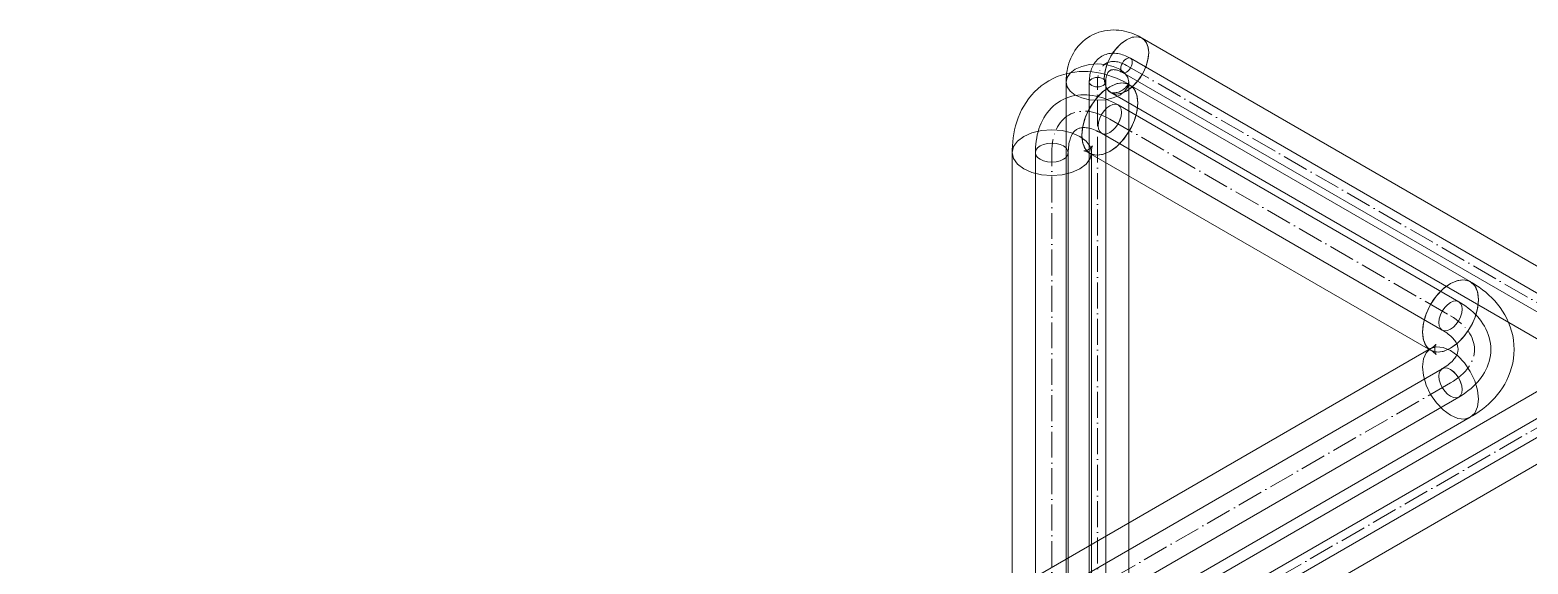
# Model space of a CAD drawing. Header units: millimetres. Extents: x -88595 to 880822, y -1054509 to -148035.
# Drawn here: x 445233 to 445813, y -348686 to -348479 of the extents above; entities that cross this region are included whole.
import ezdxf

# ---------------------------------------------------------------- set-up
doc = ezdxf.new("R2010")
doc.units = ezdxf.units.MM
doc.linetypes.add('$12$ADSK_Осевая', pattern=[14, 10, -2, 0, -2])
doc.linetypes.add('$13$ADSK_Осевая', pattern=[14, 10, -2, 0, -2])
for name, color, linetype, lineweight in [('Изоляция', 7, 'Continuous', 18), ('Трубопровод', 7, 'Continuous', 18), ('Трубопроводы', 7, 'Continuous', 18)]:
    doc.layers.add(name, color=color, linetype=linetype, lineweight=lineweight)

# ---------------------------------------------------------------- blocks, each defined once
blk = doc.blocks.new('$0$ADSK_МедьПайка_Отвод-гнутая труба - Отвод _гнутая труба_-V147-В_ОВ3_1')
at = {"layer": 'Трубопроводы', "color": 190, "true_color": 0x8000ff}
for points in [[(-19176.16, -1892.99, 0), (-19176.66, -1893.3, 0), (-19177.14, -1893.64, 0), (-19177.59, -1894.02, 0), (-19178.01, -1894.42, 0), (-19178.4, -1894.85, 0), (-19178.77, -1895.31, 0), (-19179.11, -1895.79, 0), (-19179.42, -1896.28, 0), (-19179.7, -1896.8, 0), (-19179.95, -1897.33, 0), (-19180.17, -1897.87, 0), (-19180.37, -1898.43, 0), (-19180.54, -1899, 0), (-19180.68, -1899.58, 0), (-19180.8, -1900.17, 0), (-19180.89, -1900.77, 0), (-19180.96, -1901.37, 0), (-19181.01, -1901.99, 0), (-19181.04, -1902.61, 0), (-19181.04, -1903.01, 0)], [(-19176.16, -1892.99, 0), (-19175.65, -1892.71, 0), (-19175.11, -1892.47, 0), (-19174.56, -1892.27, 0), (-19174, -1892.11, 0), (-19173.43, -1891.98, 0), (-19172.85, -1891.89, 0), (-19172.27, -1891.84, 0), (-19171.69, -1891.82, 0), (-19171.1, -1891.83, 0), (-19170.52, -1891.88, 0), (-19169.93, -1891.96, 0), (-19169.35, -1892.07, 0), (-19168.78, -1892.21, 0), (-19168.2, -1892.37, 0), (-19167.63, -1892.57, 0), (-19167.07, -1892.78, 0), (-19166.51, -1893.02, 0), (-19165.95, -1893.29, 0), (-19165.4, -1893.58, 0), (-19165.05, -1893.77, 0)], [(-19166.64, -1893.93, 0), (-19167.22, -1894.36, 0), (-19167.76, -1894.93, 0), (-19168.23, -1895.61, 0), (-19168.58, -1896.35, 0), (-19168.81, -1897.11, 0), (-19168.88, -1897.82, 0), (-19168.81, -1898.45, 0), (-19168.58, -1898.94, 0), (-19168.23, -1899.27, 0), (-19167.76, -1899.42, 0), (-19167.22, -1899.36, 0), (-19166.64, -1899.12, 0)], [(-19166.64, -1899.12, 0), (-19166.06, -1898.69, 0), (-19165.52, -1898.12, 0), (-19165.05, -1897.44, 0), (-19164.7, -1896.7, 0), (-19164.47, -1895.94, 0), (-19164.39, -1895.23, 0), (-19164.47, -1894.6, 0), (-19164.7, -1894.11, 0), (-19165.05, -1893.77, 0), (-19165.52, -1893.63, 0), (-19166.06, -1893.69, 0), (-19166.64, -1893.93, 0)], [(-19175.62, -1904.3, 0), (-19176.28, -1904.59, 0), (-19177.04, -1904.78, 0), (-19177.87, -1904.84, 0), (-19178.69, -1904.78, 0), (-19179.45, -1904.59, 0), (-19180.11, -1904.3, 0), (-19180.61, -1903.92, 0), (-19180.93, -1903.48, 0), (-19181.04, -1903.01, 0), (-19180.93, -1902.53, 0), (-19180.61, -1902.09, 0), (-19180.11, -1901.71, 0)], [(-19180.11, -1901.71, 0), (-19179.45, -1901.42, 0), (-19178.69, -1901.23, 0), (-19177.87, -1901.17, 0), (-19177.04, -1901.23, 0), (-19176.28, -1901.42, 0), (-19175.62, -1901.71, 0), (-19175.12, -1902.09, 0), (-19174.8, -1902.53, 0), (-19174.69, -1903.01, 0), (-19174.8, -1903.48, 0), (-19175.12, -1903.92, 0), (-19175.62, -1904.3, 0)], [(-19172.99, -1898.49, 0), (-19173.11, -1898.57, 0), (-19173.24, -1898.65, 0), (-19173.35, -1898.75, 0), (-19173.47, -1898.86, 0), (-19173.59, -1898.99, 0), (-19173.7, -1899.13, 0), (-19173.81, -1899.29, 0), (-19173.93, -1899.47, 0), (-19174.03, -1899.67, 0), (-19174.14, -1899.89, 0), (-19174.23, -1900.13, 0), (-19174.33, -1900.39, 0), (-19174.41, -1900.67, 0), (-19174.48, -1900.97, 0), (-19174.55, -1901.29, 0), (-19174.6, -1901.63, 0), (-19174.64, -1901.98, 0), (-19174.67, -1902.36, 0), (-19174.69, -1902.75, 0), (-19174.69, -1903.01, 0)], [(-19172.99, -1898.49, 0), (-19172.86, -1898.42, 0), (-19172.72, -1898.36, 0), (-19172.58, -1898.3, 0), (-19172.42, -1898.26, 0), (-19172.26, -1898.22, 0), (-19172.07, -1898.19, 0), (-19171.88, -1898.18, 0), (-19171.67, -1898.17, 0), (-19171.44, -1898.18, 0), (-19171.2, -1898.2, 0), (-19170.95, -1898.23, 0), (-19170.68, -1898.28, 0), (-19170.39, -1898.35, 0), (-19170.1, -1898.43, 0), (-19169.79, -1898.54, 0), (-19169.47, -1898.66, 0), (-19169.14, -1898.8, 0), (-19168.8, -1898.97, 0), (-19168.45, -1899.15, 0), (-19168.23, -1899.27, 0)]]:
    blk.add_polyline3d(points, dxfattribs=at)
blk = doc.blocks.new('$0$ADSK_МедьПайка_Отвод-гнутая труба - Отвод _гнутая труба_-V148-В_ОВ3_1')
at = {"layer": 'Трубопроводы', "color": 134, "true_color": 0x00a6a6}
for points in [[(-19153.25, -1883.69, 0), (-19154.25, -1884.31, 0), (-19155.2, -1885, 0), (-19156.09, -1885.75, 0), (-19156.94, -1886.56, 0), (-19157.73, -1887.42, 0), (-19158.46, -1888.33, 0), (-19159.14, -1889.28, 0), (-19159.76, -1890.28, 0), (-19160.31, -1891.3, 0), (-19160.82, -1892.36, 0), (-19161.26, -1893.45, 0), (-19161.65, -1894.57, 0), (-19161.99, -1895.71, 0), (-19162.28, -1896.86, 0), (-19162.52, -1898.04, 0), (-19162.71, -1899.24, 0), (-19162.85, -1900.45, 0), (-19162.94, -1901.68, 0), (-19162.99, -1902.92, 0), (-19163, -1903.72, 0)], [(-19153.25, -1883.69, 0), (-19152.22, -1883.14, 0), (-19151.15, -1882.66, 0), (-19150.05, -1882.25, 0), (-19148.92, -1881.93, 0), (-19147.78, -1881.67, 0), (-19146.62, -1881.49, 0), (-19145.46, -1881.39, 0), (-19144.29, -1881.35, 0), (-19143.12, -1881.38, 0), (-19141.95, -1881.47, 0), (-19140.79, -1881.63, 0), (-19139.63, -1881.85, 0), (-19138.47, -1882.13, 0), (-19137.32, -1882.46, 0), (-19136.18, -1882.84, 0), (-19135.05, -1883.27, 0), (-19133.93, -1883.76, 0), (-19132.82, -1884.29, 0), (-19131.72, -1884.87, 0), (-19131.03, -1885.26, 0)], [(-19134.2, -1885.57, 0), (-19135.36, -1886.42, 0), (-19136.45, -1887.56, 0), (-19137.38, -1888.92, 0), (-19138.09, -1890.41, 0), (-19138.54, -1891.92, 0), (-19138.69, -1893.35, 0), (-19138.54, -1894.6, 0), (-19138.09, -1895.6, 0), (-19137.38, -1896.26, 0), (-19136.45, -1896.54, 0), (-19135.36, -1896.44, 0), (-19134.2, -1895.94, 0)], [(-19134.2, -1895.94, 0), (-19133.04, -1895.1, 0), (-19131.96, -1893.95, 0), (-19131.03, -1892.59, 0), (-19130.31, -1891.11, 0), (-19129.86, -1889.6, 0), (-19129.71, -1888.17, 0), (-19129.86, -1886.91, 0), (-19130.31, -1885.92, 0), (-19131.03, -1885.26, 0), (-19131.96, -1884.97, 0), (-19133.04, -1885.08, 0), (-19134.2, -1885.57, 0)], [(-19146.9, -1894.68, 0), (-19147.15, -1894.84, 0), (-19147.39, -1895.02, 0), (-19147.63, -1895.21, 0), (-19147.86, -1895.44, 0), (-19148.1, -1895.69, 0), (-19148.33, -1895.98, 0), (-19148.55, -1896.3, 0), (-19148.77, -1896.65, 0), (-19148.99, -1897.05, 0), (-19149.19, -1897.49, 0), (-19149.39, -1897.96, 0), (-19149.57, -1898.48, 0), (-19149.74, -1899.04, 0), (-19149.89, -1899.64, 0), (-19150.02, -1900.28, 0), (-19150.12, -1900.96, 0), (-19150.21, -1901.68, 0), (-19150.26, -1902.43, 0), (-19150.3, -1903.21, 0), (-19150.3, -1903.72, 0)], [(-19146.9, -1894.68, 0), (-19146.64, -1894.55, 0), (-19146.37, -1894.42, 0), (-19146.08, -1894.32, 0), (-19145.77, -1894.23, 0), (-19145.43, -1894.15, 0), (-19145.07, -1894.1, 0), (-19144.68, -1894.06, 0), (-19144.26, -1894.05, 0), (-19143.81, -1894.06, 0), (-19143.33, -1894.1, 0), (-19142.82, -1894.17, 0), (-19142.28, -1894.27, 0), (-19141.71, -1894.41, 0), (-19141.11, -1894.58, 0), (-19140.49, -1894.79, 0), (-19139.85, -1895.03, 0), (-19139.19, -1895.32, 0), (-19138.52, -1895.64, 0), (-19137.82, -1896.01, 0), (-19137.38, -1896.26, 0)], [(-19152.16, -1906.31, 0), (-19153.48, -1906.89, 0), (-19155.01, -1907.26, 0), (-19156.65, -1907.39, 0), (-19158.3, -1907.26, 0), (-19159.83, -1906.89, 0), (-19161.14, -1906.31, 0), (-19162.15, -1905.55, 0), (-19162.79, -1904.67, 0), (-19163, -1903.72, 0), (-19162.79, -1902.77, 0), (-19162.15, -1901.89, 0), (-19161.14, -1901.13, 0)], [(-19161.14, -1901.13, 0), (-19159.83, -1900.54, 0), (-19158.3, -1900.18, 0), (-19156.65, -1900.05, 0), (-19155.01, -1900.18, 0), (-19153.48, -1900.54, 0), (-19152.16, -1901.13, 0), (-19151.15, -1901.89, 0), (-19150.52, -1902.77, 0), (-19150.3, -1903.72, 0), (-19150.52, -1904.67, 0), (-19151.15, -1905.55, 0), (-19152.16, -1906.31, 0)]]:
    blk.add_polyline3d(points, dxfattribs=at)
blk = doc.blocks.new('$0$ADSK_МедьПайка_Отвод-гнутая труба - Отвод _гнутая труба_-V161-В_ОВ3_1')
at = {"layer": 'Трубопроводы', "color": 134, "true_color": 0x00a6a6}
for points in [[(9793.5, -8211.69, 0), (9793.65, -8210.26, 0), (9794.1, -8208.75, 0), (9794.81, -8207.27, 0), (9795.74, -8205.9, 0), (9796.82, -8204.76, 0), (9797.99, -8203.91, 0), (9799.15, -8203.42, 0), (9800.23, -8203.31, 0), (9801.16, -8203.6, 0), (9801.87, -8204.26, 0), (9802.32, -8205.25, 0), (9802.48, -8206.51, 0)], [(9813.63, -8222.06, 0), (9813.59, -8220.89, 0), (9813.47, -8219.72, 0), (9813.27, -8218.57, 0), (9812.99, -8217.43, 0), (9812.64, -8216.31, 0), (9812.22, -8215.22, 0), (9811.73, -8214.16, 0), (9811.18, -8213.13, 0), (9810.57, -8212.13, 0), (9809.9, -8211.17, 0), (9809.18, -8210.24, 0), (9808.41, -8209.34, 0), (9807.6, -8208.48, 0), (9806.74, -8207.65, 0), (9805.83, -8206.86, 0), (9804.89, -8206.09, 0), (9803.91, -8205.37, 0), (9802.9, -8204.67, 0), (9801.85, -8204, 0), (9801.16, -8203.6, 0)], [(9802.48, -8206.51, 0), (9802.32, -8207.94, 0), (9801.87, -8209.45, 0), (9801.16, -8210.93, 0), (9800.23, -8212.29, 0), (9799.15, -8213.44, 0), (9797.99, -8214.28, 0), (9796.82, -8214.78, 0), (9795.74, -8214.88, 0), (9794.81, -8214.6, 0), (9794.1, -8213.94, 0), (9793.65, -8212.94, 0), (9793.5, -8211.69, 0)], [(9800.93, -8222.06, 0), (9800.92, -8221.77, 0), (9800.89, -8221.47, 0), (9800.84, -8221.16, 0), (9800.76, -8220.85, 0), (9800.66, -8220.52, 0), (9800.53, -8220.18, 0), (9800.36, -8219.83, 0), (9800.17, -8219.45, 0), (9799.93, -8219.07, 0), (9799.66, -8218.67, 0), (9799.34, -8218.27, 0), (9798.98, -8217.85, 0), (9798.58, -8217.42, 0), (9798.13, -8216.99, 0), (9797.64, -8216.56, 0), (9797.11, -8216.13, 0), (9796.53, -8215.7, 0), (9795.91, -8215.28, 0), (9795.25, -8214.86, 0), (9794.81, -8214.6, 0)], [(9800.93, -8222.06, 0), (9800.92, -8222.35, 0), (9800.89, -8222.65, 0), (9800.84, -8222.96, 0), (9800.76, -8223.27, 0), (9800.66, -8223.6, 0), (9800.53, -8223.94, 0), (9800.36, -8224.29, 0), (9800.17, -8224.67, 0), (9799.93, -8225.05, 0), (9799.66, -8225.45, 0), (9799.34, -8225.85, 0), (9798.98, -8226.27, 0), (9798.58, -8226.7, 0), (9798.13, -8227.13, 0), (9797.64, -8227.56, 0), (9797.11, -8227.99, 0), (9796.53, -8228.42, 0), (9795.91, -8228.84, 0), (9795.25, -8229.26, 0), (9794.81, -8229.52, 0)], [(9813.63, -8222.06, 0), (9813.59, -8223.23, 0), (9813.47, -8224.4, 0), (9813.27, -8225.55, 0), (9812.99, -8226.69, 0), (9812.64, -8227.81, 0), (9812.22, -8228.9, 0), (9811.73, -8229.96, 0), (9811.18, -8230.99, 0), (9810.57, -8231.99, 0), (9809.9, -8232.95, 0), (9809.18, -8233.88, 0), (9808.41, -8234.78, 0), (9807.6, -8235.64, 0), (9806.74, -8236.47, 0), (9805.83, -8237.26, 0), (9804.89, -8238.03, 0), (9803.91, -8238.75, 0), (9802.9, -8239.45, 0), (9801.85, -8240.12, 0), (9801.16, -8240.52, 0)], [(9802.48, -8237.61, 0), (9802.32, -8236.18, 0), (9801.87, -8234.67, 0), (9801.16, -8233.19, 0), (9800.23, -8231.83, 0), (9799.15, -8230.68, 0), (9797.99, -8229.84, 0), (9796.82, -8229.34, 0), (9795.74, -8229.24, 0), (9794.81, -8229.52, 0), (9794.1, -8230.18, 0), (9793.65, -8231.18, 0), (9793.5, -8232.43, 0)], [(9793.5, -8232.43, 0), (9793.65, -8233.86, 0), (9794.1, -8235.37, 0), (9794.81, -8236.86, 0), (9795.74, -8238.22, 0), (9796.82, -8239.36, 0), (9797.99, -8240.21, 0), (9799.15, -8240.7, 0), (9800.23, -8240.81, 0), (9801.16, -8240.52, 0), (9801.87, -8239.86, 0), (9802.32, -8238.87, 0), (9802.48, -8237.61, 0)]]:
    blk.add_polyline3d(points, dxfattribs=at)

msp = doc.modelspace()

# ---------------------------------------------------------------- linework, layer by layer
at = {"layer": 'Изоляция', "color": 190, "true_color": 0x8000ff}
for p, q in [((445852.88, -348592.1), (445663.2, -348482.59)), ((445633.71, -348499.62), (445633.71, -349010.13)), ((445658.06, -349010.13), (445658.06, -348499.62)), ((445651.02, -348503.68), (445840.71, -348613.19)), ((445840.71, -348605.06), (441116.58, -351332.54)), ((441128.76, -351353.63), (445852.88, -348626.15))]:
    msp.add_line(p, q, dxfattribs=at)
at = {"layer": 'Изоляция', "color": 134, "true_color": 0x00a6a6}
for p, q in [((445790.21, -348576.75), (445658.33, -348500.61)), ((445612.86, -348526.87), (445612.86, -349011.46)), ((445642.98, -348527.2), (445774.86, -348603.34)), ((445643.56, -349011.46), (445643.56, -348526.87)), ((445774.86, -348602.67), (441137.85, -351279.85)), ((441153.2, -351306.44), (445790.21, -348629.26))]:
    msp.add_line(p, q, dxfattribs=at)
at = {"layer": 'Изоляция', "color": 190, "true_color": 0x8000ff}
for points in [[(445643.09, -348481.8, 0), (445642.06, -348482.44, 0), (445641.09, -348483.15, 0), (445640.17, -348483.92, 0), (445639.31, -348484.74, 0), (445638.52, -348485.6, 0), (445637.8, -348486.5, 0), (445637.14, -348487.43, 0), (445636.55, -348488.37, 0), (445636.03, -348489.34, 0), (445635.57, -348490.31, 0), (445635.17, -348491.28, 0), (445634.82, -348492.26, 0), (445634.53, -348493.24, 0), (445634.29, -348494.22, 0), (445634.09, -348495.19, 0), (445633.94, -348496.15, 0), (445633.83, -348497.12, 0), (445633.76, -348498.07, 0), (445633.72, -348499.02, 0), (445633.71, -348499.62, 0)], [(445643.09, -348481.8, 0), (445644.15, -348481.24, 0), (445645.25, -348480.74, 0), (445646.38, -348480.33, 0), (445647.52, -348480, 0), (445648.66, -348479.75, 0), (445649.8, -348479.57, 0), (445650.93, -348479.46, 0), (445652.04, -348479.43, 0), (445653.14, -348479.46, 0), (445654.21, -348479.55, 0), (445655.26, -348479.69, 0), (445656.28, -348479.88, 0), (445657.27, -348480.11, 0), (445658.24, -348480.39, 0), (445659.17, -348480.71, 0), (445660.09, -348481.06, 0), (445660.97, -348481.44, 0), (445661.84, -348481.86, 0), (445662.68, -348482.3, 0), (445663.2, -348482.59, 0)], [(445665.72, -348488.16, 0), (445665.5, -348486.08, 0), (445664.87, -348484.34, 0), (445663.84, -348483.05, 0), (445662.48, -348482.26, 0), (445660.85, -348482.02, 0), (445659.03, -348482.34, 0), (445657.11, -348483.19, 0)], [(445657.11, -348483.19, 0), (445659.34, -348482.25, 0), (445661.42, -348482.04, 0), (445663.2, -348482.59, 0), (445664.57, -348483.86, 0), (445665.43, -348485.76, 0), (445665.72, -348488.16, 0)], [(445648.5, -348498.1, 0), (445648.8, -348495.36, 0), (445649.66, -348492.47, 0), (445651.02, -348489.62, 0), (445652.81, -348487.01, 0), (445654.88, -348484.82, 0), (445657.11, -348483.19, 0)], [(445657.11, -348483.19, 0), (445655.2, -348484.55, 0), (445653.38, -348486.34, 0), (445651.74, -348488.46, 0), (445650.38, -348490.82, 0), (445649.35, -348493.3, 0), (445648.72, -348495.77, 0), (445648.5, -348498.1, 0)], [(445665.72, -348488.16, 0), (445665.43, -348490.91, 0), (445664.57, -348493.8, 0), (445663.2, -348496.65, 0), (445661.42, -348499.26, 0), (445659.34, -348501.45, 0), (445657.11, -348503.08, 0)], [(445657.11, -348503.08, 0), (445659.03, -348501.72, 0), (445660.85, -348499.93, 0), (445662.48, -348497.81, 0), (445663.84, -348495.44, 0), (445664.87, -348492.97, 0), (445665.51, -348490.5, 0), (445665.72, -348488.16, 0)], [(445654.5, -348494.64, 0), (445651.97, -348493.53, 0), (445649.04, -348492.83, 0), (445645.89, -348492.59, 0), (445642.74, -348492.83, 0), (445639.8, -348493.53, 0), (445637.28, -348494.64, 0)], [(445637.28, -348494.64, 0), (445639.8, -348493.53, 0), (445642.74, -348492.83, 0), (445645.89, -348492.59, 0), (445649.04, -348492.83, 0), (445651.97, -348493.53, 0), (445654.5, -348494.64, 0)], [(445637.28, -348494.64, 0), (445635.34, -348496.1, 0), (445634.13, -348497.8, 0), (445633.71, -348499.62, 0), (445634.13, -348501.43, 0), (445635.34, -348503.13, 0), (445637.28, -348504.59, 0)], [(445637.28, -348504.59, 0), (445635.34, -348503.13, 0), (445634.13, -348501.43, 0), (445633.71, -348499.62, 0), (445634.13, -348497.8, 0), (445635.34, -348496.1, 0), (445637.28, -348494.64, 0)], [(445657.11, -348503.08, 0), (445654.88, -348504.02, 0), (445652.81, -348504.23, 0), (445651.02, -348503.68, 0), (445649.66, -348502.41, 0), (445648.8, -348500.51, 0), (445648.5, -348498.1, 0)], [(445648.5, -348498.1, 0), (445648.72, -348500.19, 0), (445649.36, -348501.93, 0), (445650.38, -348503.22, 0), (445651.75, -348504.01, 0), (445653.38, -348504.25, 0), (445655.2, -348503.93, 0), (445657.11, -348503.08, 0)], [(445654.5, -348504.59, 0), (445656.43, -348503.13, 0), (445657.65, -348501.43, 0), (445658.06, -348499.62, 0), (445657.65, -348497.8, 0), (445656.43, -348496.1, 0), (445654.5, -348494.64, 0)], [(445654.5, -348494.64, 0), (445656.43, -348496.1, 0), (445657.65, -348497.8, 0), (445658.06, -348499.62, 0), (445657.65, -348501.43, 0), (445656.43, -348503.13, 0), (445654.5, -348504.59, 0)], [(445655.26, -348502.89, 0), (445655.67, -348502.64, 0), (445656.05, -348502.36, 0), (445656.4, -348502.07, 0), (445656.71, -348501.77, 0), (445656.99, -348501.46, 0), (445657.23, -348501.16, 0), (445657.44, -348500.87, 0), (445657.61, -348500.6, 0), (445657.74, -348500.35, 0), (445657.85, -348500.13, 0), (445657.93, -348499.93, 0), (445657.99, -348499.77, 0), (445658.03, -348499.64, 0), (445658.05, -348499.55, 0), (445658.06, -348499.48, 0), (445658.07, -348499.46, 0), (445658.07, -348499.45, 0)], [(445658.07, -348499.45, 0), (445658.07, -348499.47, 0), (445658.06, -348499.52, 0), (445658.06, -348499.59, 0), (445658.06, -348499.62, 0)], [(445637.28, -348504.59, 0), (445639.8, -348505.7, 0), (445642.74, -348506.4, 0), (445645.89, -348506.64, 0), (445649.04, -348506.4, 0), (445651.97, -348505.7, 0), (445654.5, -348504.59, 0)], [(445654.5, -348504.59, 0), (445651.97, -348505.7, 0), (445649.04, -348506.4, 0), (445645.89, -348506.64, 0), (445642.74, -348506.4, 0), (445639.8, -348505.7, 0), (445637.28, -348504.59, 0)], [(445655.26, -348502.89, 0), (445654.84, -348503.12, 0), (445654.41, -348503.31, 0), (445653.98, -348503.46, 0), (445653.56, -348503.59, 0), (445653.16, -348503.68, 0), (445652.78, -348503.74, 0), (445652.43, -348503.77, 0), (445652.1, -348503.78, 0), (445651.82, -348503.77, 0), (445651.57, -348503.75, 0), (445651.37, -348503.72, 0), (445651.2, -348503.69, 0), (445651.07, -348503.66, 0), (445650.97, -348503.63, 0), (445650.91, -348503.61, 0), (445650.88, -348503.6, 0), (445650.88, -348503.6, 0)], [(445650.88, -348503.6, 0), (445650.9, -348503.61, 0), (445650.94, -348503.63, 0), (445651, -348503.67, 0), (445651.02, -348503.68, 0)]]:
    msp.add_polyline3d(points, dxfattribs=at)
at = {"layer": 'Изоляция', "color": 134, "true_color": 0x00a6a6}
for points in [[(445627.11, -348499.04, 0), (445625.59, -348499.99, 0), (445624.14, -348501.04, 0), (445622.77, -348502.18, 0), (445621.49, -348503.41, 0), (445620.3, -348504.7, 0), (445619.21, -348506.05, 0), (445618.22, -348507.46, 0), (445617.32, -348508.9, 0), (445616.52, -348510.38, 0), (445615.81, -348511.88, 0), (445615.19, -348513.4, 0), (445614.65, -348514.94, 0), (445614.18, -348516.49, 0), (445613.8, -348518.04, 0), (445613.48, -348519.6, 0), (445613.24, -348521.17, 0), (445613.05, -348522.73, 0), (445612.93, -348524.3, 0), (445612.87, -348525.87, 0), (445612.86, -348526.87, 0)], [(445627.11, -348499.04, 0), (445628.69, -348498.19, 0), (445630.33, -348497.46, 0), (445632, -348496.85, 0), (445633.7, -348496.35, 0), (445635.42, -348495.97, 0), (445637.13, -348495.71, 0), (445638.85, -348495.55, 0), (445640.55, -348495.49, 0), (445642.23, -348495.54, 0), (445643.88, -348495.67, 0), (445645.51, -348495.89, 0), (445647.11, -348496.19, 0), (445648.68, -348496.57, 0), (445650.22, -348497.01, 0), (445651.73, -348497.52, 0), (445653.21, -348498.09, 0), (445654.66, -348498.71, 0), (445656.08, -348499.39, 0), (445657.47, -348500.12, 0), (445658.33, -348500.61, 0)], [(445661.51, -348507.64, 0), (445661.24, -348505, 0), (445660.44, -348502.82, 0), (445659.14, -348501.19, 0), (445657.43, -348500.2, 0), (445655.37, -348499.89, 0), (445653.07, -348500.29, 0), (445650.66, -348501.37, 0)], [(445639.81, -348520.17, 0), (445640.18, -348516.71, 0), (445641.26, -348513.06, 0), (445642.98, -348509.47, 0), (445645.23, -348506.18, 0), (445647.85, -348503.42, 0), (445650.66, -348501.37, 0)], [(445650.66, -348501.37, 0), (445648.24, -348503.08, 0), (445645.95, -348505.33, 0), (445643.89, -348508.01, 0), (445642.17, -348510.99, 0), (445640.88, -348514.11, 0), (445640.08, -348517.23, 0), (445639.81, -348520.17, 0)], [(445650.66, -348501.37, 0), (445653.47, -348500.18, 0), (445656.09, -348499.92, 0), (445658.33, -348500.61, 0), (445660.06, -348502.21, 0), (445661.14, -348504.61, 0), (445661.51, -348507.64, 0)], [(445661.51, -348507.64, 0), (445661.14, -348511.09, 0), (445660.06, -348514.74, 0), (445658.33, -348518.33, 0), (445656.09, -348521.62, 0), (445653.47, -348524.39, 0), (445650.66, -348526.44, 0)], [(445650.66, -348526.44, 0), (445653.08, -348524.73, 0), (445655.37, -348522.47, 0), (445657.43, -348519.79, 0), (445659.15, -348516.82, 0), (445660.44, -348513.69, 0), (445661.24, -348510.58, 0), (445661.51, -348507.64, 0)], [(445617.35, -348520.6, 0), (445614.92, -348522.43, 0), (445613.38, -348524.57, 0), (445612.86, -348526.87, 0), (445613.38, -348529.16, 0), (445614.92, -348531.3, 0), (445617.35, -348533.13, 0)], [(445617.35, -348533.13, 0), (445614.92, -348531.3, 0), (445613.38, -348529.16, 0), (445612.86, -348526.87, 0), (445613.38, -348524.57, 0), (445614.92, -348522.43, 0), (445617.35, -348520.6, 0)], [(445639.06, -348520.6, 0), (445635.88, -348519.19, 0), (445632.18, -348518.31, 0), (445628.21, -348518, 0), (445624.24, -348518.31, 0), (445620.53, -348519.19, 0), (445617.35, -348520.6, 0)], [(445617.35, -348520.6, 0), (445620.53, -348519.19, 0), (445624.24, -348518.31, 0), (445628.21, -348518, 0), (445632.18, -348518.31, 0), (445635.88, -348519.19, 0), (445639.06, -348520.6, 0)], [(445639.06, -348533.13, 0), (445641.5, -348531.3, 0), (445643.04, -348529.16, 0), (445643.56, -348526.87, 0), (445643.04, -348524.57, 0), (445641.5, -348522.43, 0), (445639.06, -348520.6, 0)], [(445639.06, -348520.6, 0), (445641.5, -348522.43, 0), (445643.04, -348524.57, 0), (445643.56, -348526.87, 0), (445643.04, -348529.16, 0), (445641.5, -348531.3, 0), (445639.06, -348533.13, 0)], [(445650.66, -348526.44, 0), (445647.85, -348527.63, 0), (445645.23, -348527.89, 0), (445642.98, -348527.2, 0), (445641.26, -348525.6, 0), (445640.18, -348523.2, 0), (445639.81, -348520.17, 0)], [(445639.81, -348520.17, 0), (445640.08, -348522.8, 0), (445640.88, -348524.99, 0), (445642.17, -348526.62, 0), (445643.89, -348527.61, 0), (445645.95, -348527.91, 0), (445648.25, -348527.52, 0), (445650.66, -348526.44, 0)], [(445642.46, -348525.62, 0), (445642.17, -348525.78, 0), (445641.88, -348525.91, 0), (445641.59, -348526.01, 0), (445641.33, -348526.09, 0), (445641.09, -348526.14, 0), (445640.89, -348526.18, 0), (445640.73, -348526.19, 0), (445640.62, -348526.19, 0), (445640.56, -348526.19, 0), (445640.55, -348526.19, 0)], [(445640.55, -348526.19, 0), (445640.58, -348526.2, 0), (445640.66, -348526.21, 0), (445640.79, -348526.24, 0), (445640.98, -348526.29, 0), (445641.21, -348526.36, 0), (445641.49, -348526.46, 0), (445641.8, -348526.59, 0), (445642.16, -348526.76, 0), (445642.55, -348526.96, 0), (445642.97, -348527.19, 0), (445642.98, -348527.2, 0)], [(445642.46, -348525.62, 0), (445642.74, -348525.45, 0), (445643, -348525.26, 0), (445643.23, -348525.07, 0), (445643.43, -348524.88, 0), (445643.59, -348524.7, 0), (445643.72, -348524.54, 0), (445643.81, -348524.41, 0), (445643.87, -348524.32, 0), (445643.9, -348524.27, 0), (445643.9, -348524.26, 0)], [(445643.9, -348524.26, 0), (445643.89, -348524.28, 0), (445643.86, -348524.36, 0), (445643.82, -348524.49, 0), (445643.77, -348524.67, 0), (445643.72, -348524.91, 0), (445643.67, -348525.2, 0), (445643.63, -348525.54, 0), (445643.59, -348525.93, 0), (445643.57, -348526.37, 0), (445643.56, -348526.85, 0), (445643.56, -348526.87, 0)], [(445617.35, -348533.13, 0), (445620.53, -348534.54, 0), (445624.24, -348535.43, 0), (445628.21, -348535.73, 0), (445632.18, -348535.43, 0), (445635.88, -348534.54, 0), (445639.06, -348533.13, 0)], [(445639.06, -348533.13, 0), (445635.88, -348534.54, 0), (445632.18, -348535.43, 0), (445628.21, -348535.73, 0), (445624.24, -348535.43, 0), (445620.53, -348534.54, 0), (445617.35, -348533.13, 0)], [(445782.53, -348577.51, 0), (445779.73, -348579.56, 0), (445777.11, -348582.32, 0), (445774.86, -348585.61, 0), (445773.13, -348589.2, 0), (445772.05, -348592.85, 0), (445771.68, -348596.31, 0)], [(445771.68, -348596.31, 0), (445771.95, -348593.36, 0), (445772.76, -348590.25, 0), (445774.05, -348587.12, 0), (445775.77, -348584.15, 0), (445777.83, -348581.47, 0), (445780.12, -348579.22, 0), (445782.53, -348577.51, 0)], [(445782.53, -348577.51, 0), (445784.95, -348576.43, 0), (445787.25, -348576.03, 0), (445789.3, -348576.34, 0), (445791.02, -348577.33, 0), (445792.31, -348578.96, 0), (445793.12, -348581.15, 0), (445793.39, -348583.78, 0)], [(445793.39, -348583.78, 0), (445793.02, -348580.75, 0), (445791.93, -348578.35, 0), (445790.21, -348576.75, 0), (445787.96, -348576.05, 0), (445785.34, -348576.31, 0), (445782.53, -348577.51, 0)], [(445807.18, -348603, 0), (445807.12, -348601.21, 0), (445806.94, -348599.43, 0), (445806.63, -348597.67, 0), (445806.21, -348595.95, 0), (445805.68, -348594.28, 0), (445805.06, -348592.66, 0), (445804.34, -348591.09, 0), (445803.54, -348589.6, 0), (445802.66, -348588.16, 0), (445801.71, -348586.8, 0), (445800.71, -348585.5, 0), (445799.65, -348584.26, 0), (445798.54, -348583.09, 0), (445797.38, -348581.98, 0), (445796.19, -348580.92, 0), (445794.96, -348579.93, 0), (445793.69, -348578.98, 0), (445792.39, -348578.1, 0), (445791.07, -348577.26, 0), (445790.21, -348576.75, 0)], [(445782.53, -348602.58, 0), (445785.34, -348600.53, 0), (445787.96, -348597.76, 0), (445790.21, -348594.47, 0), (445791.93, -348590.88, 0), (445793.02, -348587.23, 0), (445793.39, -348583.78, 0)], [(445793.39, -348583.78, 0), (445793.12, -348586.72, 0), (445792.31, -348589.84, 0), (445791.02, -348592.96, 0), (445789.3, -348595.94, 0), (445787.24, -348598.62, 0), (445784.95, -348600.87, 0), (445782.53, -348602.58, 0)], [(445771.68, -348596.31, 0), (445772.05, -348599.34, 0), (445773.13, -348601.74, 0), (445774.86, -348603.34, 0), (445777.11, -348604.03, 0), (445779.73, -348603.77, 0), (445782.53, -348602.58, 0)], [(445782.53, -348602.58, 0), (445780.12, -348603.66, 0), (445777.82, -348604.05, 0), (445775.77, -348603.75, 0), (445774.05, -348602.75, 0), (445772.75, -348601.12, 0), (445771.95, -348598.94, 0), (445771.68, -348596.31, 0)], [(445771.68, -348609.7, 0), (445772.05, -348606.67, 0), (445773.13, -348604.27, 0), (445774.86, -348602.67, 0), (445777.11, -348601.98, 0), (445779.73, -348602.24, 0), (445782.53, -348603.43, 0)], [(445782.53, -348603.43, 0), (445779.73, -348602.24, 0), (445777.11, -348601.98, 0), (445774.86, -348602.67, 0), (445773.13, -348604.27, 0), (445772.05, -348606.67, 0), (445771.68, -348609.7, 0)], [(445776.95, -348601.07, 0), (445776.93, -348601.09, 0), (445776.88, -348601.15, 0), (445776.79, -348601.26, 0), (445776.65, -348601.39, 0), (445776.47, -348601.55, 0), (445776.24, -348601.74, 0), (445775.97, -348601.95, 0), (445775.65, -348602.18, 0), (445775.28, -348602.42, 0), (445774.87, -348602.67, 0), (445774.86, -348602.67, 0)], [(445776.95, -348604.94, 0), (445776.93, -348604.92, 0), (445776.88, -348604.85, 0), (445776.79, -348604.75, 0), (445776.65, -348604.62, 0), (445776.47, -348604.46, 0), (445776.24, -348604.27, 0), (445775.97, -348604.06, 0), (445775.65, -348603.83, 0), (445775.28, -348603.59, 0), (445774.87, -348603.34, 0), (445774.86, -348603.34, 0)], [(445776.48, -348603, 0), (445776.5, -348602.68, 0), (445776.53, -348602.36, 0), (445776.58, -348602.06, 0), (445776.65, -348601.79, 0), (445776.72, -348601.56, 0), (445776.79, -348601.37, 0), (445776.86, -348601.23, 0), (445776.91, -348601.13, 0), (445776.94, -348601.08, 0), (445776.95, -348601.07, 0)], [(445776.48, -348603, 0), (445776.5, -348603.33, 0), (445776.53, -348603.65, 0), (445776.58, -348603.95, 0), (445776.65, -348604.22, 0), (445776.72, -348604.45, 0), (445776.79, -348604.64, 0), (445776.86, -348604.78, 0), (445776.91, -348604.88, 0), (445776.94, -348604.93, 0), (445776.95, -348604.94, 0)], [(445782.53, -348603.43, 0), (445785.34, -348605.48, 0), (445787.96, -348608.25, 0), (445790.21, -348611.53, 0), (445791.93, -348615.13, 0), (445793.02, -348618.78, 0), (445793.39, -348622.23, 0)], [(445793.39, -348622.23, 0), (445793.02, -348618.78, 0), (445791.93, -348615.13, 0), (445790.21, -348611.53, 0), (445787.96, -348608.25, 0), (445785.34, -348605.48, 0), (445782.53, -348603.43, 0)], [(445807.18, -348603, 0), (445807.12, -348604.8, 0), (445806.94, -348606.58, 0), (445806.63, -348608.34, 0), (445806.21, -348610.06, 0), (445805.68, -348611.73, 0), (445805.06, -348613.35, 0), (445804.34, -348614.91, 0), (445803.54, -348616.41, 0), (445802.66, -348617.84, 0), (445801.71, -348619.21, 0), (445800.71, -348620.51, 0), (445799.65, -348621.75, 0), (445798.54, -348622.92, 0), (445797.38, -348624.03, 0), (445796.19, -348625.09, 0), (445794.96, -348626.08, 0), (445793.69, -348627.02, 0), (445792.39, -348627.91, 0), (445791.07, -348628.75, 0), (445790.21, -348629.26, 0)], [(445782.53, -348628.5, 0), (445779.73, -348626.45, 0), (445777.11, -348623.69, 0), (445774.86, -348620.4, 0), (445773.13, -348616.81, 0), (445772.05, -348613.16, 0), (445771.68, -348609.7, 0)], [(445771.68, -348609.7, 0), (445772.05, -348613.16, 0), (445773.13, -348616.81, 0), (445774.86, -348620.4, 0), (445777.11, -348623.69, 0), (445779.73, -348626.45, 0), (445782.53, -348628.5, 0)], [(445793.39, -348622.23, 0), (445793.02, -348625.26, 0), (445791.93, -348627.66, 0), (445790.21, -348629.26, 0), (445787.96, -348629.95, 0), (445785.34, -348629.69, 0), (445782.53, -348628.5, 0)], [(445782.53, -348628.5, 0), (445785.34, -348629.69, 0), (445787.96, -348629.95, 0), (445790.21, -348629.26, 0), (445791.93, -348627.66, 0), (445793.02, -348625.26, 0), (445793.39, -348622.23, 0)]]:
    msp.add_polyline3d(points, dxfattribs=at)
at = {"layer": 'Трубопровод', "color": 190, "linetype": '$12$ADSK_Осевая', "true_color": 0x8000ff}
for p, q in [((445657.11, -348493.13), (445846.79, -348602.65)), ((445657.11, -348493.13), (445846.79, -348602.65)), ((445645.89, -349010.13), (445645.89, -348499.62)), ((445645.89, -349010.13), (445645.89, -348499.62)), ((445846.79, -348615.61), (441122.67, -351343.08)), ((445846.79, -348615.61), (441122.67, -351343.08))]:
    msp.add_line(p, q, dxfattribs=at)
at = {"layer": 'Трубопровод', "color": 190, "true_color": 0x8000ff}
for p, q in [((445848.38, -348599.9), (445658.7, -348490.38)), ((445642.71, -348499.62), (445642.71, -349010.13)), ((445649.06, -349010.13), (445649.06, -348499.62)), ((445655.52, -348495.88), (445845.21, -348605.4)), ((445845.21, -348612.86), (441121.08, -351340.33)), ((441124.26, -351345.83), (445848.38, -348618.36))]:
    msp.add_line(p, q, dxfattribs=at)
at = {"layer": 'Трубопровод', "color": 134, "true_color": 0x00a6a6}
for p, q in [((445785.71, -348584.54), (445653.83, -348508.4)), ((445647.48, -348519.4), (445779.36, -348595.54)), ((445621.86, -348526.87), (445621.86, -349011.46)), ((445634.56, -349011.46), (445634.56, -348526.87)), ((445779.36, -348610.47), (441142.35, -351287.65)), ((441148.7, -351298.65), (445785.71, -348621.47))]:
    msp.add_line(p, q, dxfattribs=at)
at = {"layer": 'Трубопровод', "color": 134, "linetype": '$12$ADSK_Осевая', "true_color": 0x00a6a6}
for p, q in [((445650.66, -348513.9), (445782.53, -348590.04)), ((445650.66, -348513.9), (445782.53, -348590.04)), ((445628.21, -349011.46), (445628.21, -348526.87)), ((445628.21, -349011.46), (445628.21, -348526.87)), ((445782.53, -348615.97), (441145.52, -351293.15)), ((445782.53, -348615.97), (441145.52, -351293.15))]:
    msp.add_line(p, q, dxfattribs=at)
at = {"layer": 'Трубопровод', "color": 190, "true_color": 0x8000ff}
for points in [[(445654.87, -348494.43, 0), (445654.94, -348493.72, 0), (445655.17, -348492.96, 0), (445655.52, -348492.22, 0), (445655.99, -348491.54, 0), (445656.53, -348490.97, 0), (445657.11, -348490.54, 0)], [(445657.11, -348490.54, 0), (445657.69, -348490.29, 0), (445658.23, -348490.24, 0), (445658.7, -348490.38, 0), (445659.06, -348490.72, 0), (445659.28, -348491.21, 0), (445659.36, -348491.84, 0)], [(445659.36, -348491.84, 0), (445659.28, -348492.55, 0), (445659.06, -348493.31, 0), (445658.7, -348494.05, 0), (445658.23, -348494.73, 0), (445657.69, -348495.3, 0), (445657.11, -348495.73, 0)], [(445643.64, -348498.32, 0), (445643.14, -348498.7, 0), (445642.82, -348499.14, 0), (445642.71, -348499.62, 0), (445642.82, -348500.09, 0), (445643.14, -348500.53, 0), (445643.64, -348500.91, 0)], [(445648.13, -348498.32, 0), (445647.47, -348498.03, 0), (445646.71, -348497.84, 0), (445645.89, -348497.78, 0), (445645.06, -348497.84, 0), (445644.3, -348498.03, 0), (445643.64, -348498.32, 0)], [(445648.13, -348500.91, 0), (445648.64, -348500.53, 0), (445648.95, -348500.09, 0), (445649.06, -348499.62, 0), (445648.95, -348499.14, 0), (445648.64, -348498.7, 0), (445648.13, -348498.32, 0)], [(445657.11, -348495.73, 0), (445656.53, -348495.97, 0), (445655.99, -348496.03, 0), (445655.52, -348495.88, 0), (445655.17, -348495.55, 0), (445654.94, -348495.06, 0), (445654.87, -348494.43, 0)], [(445643.64, -348500.91, 0), (445644.3, -348501.2, 0), (445645.06, -348501.39, 0), (445645.89, -348501.45, 0), (445646.71, -348501.39, 0), (445647.47, -348501.2, 0), (445648.13, -348500.91, 0)]]:
    msp.add_polyline3d(points, dxfattribs=at)
at = {"layer": 'Трубопровод', "color": 134, "true_color": 0x00a6a6}
for points in [[(445646.17, -348516.5, 0), (445646.32, -348515.07, 0), (445646.77, -348513.56, 0), (445647.48, -348512.07, 0), (445648.41, -348510.71, 0), (445649.5, -348509.57, 0), (445650.66, -348508.72, 0)], [(445650.66, -348508.72, 0), (445651.82, -348508.22, 0), (445652.9, -348508.12, 0), (445653.83, -348508.4, 0), (445654.55, -348509.07, 0), (445655, -348510.06, 0), (445655.15, -348511.31, 0)], [(445655.15, -348511.31, 0), (445655, -348512.74, 0), (445654.55, -348514.25, 0), (445653.83, -348515.74, 0), (445652.9, -348517.1, 0), (445651.82, -348518.24, 0), (445650.66, -348519.09, 0)], [(445650.66, -348519.09, 0), (445649.5, -348519.58, 0), (445648.41, -348519.69, 0), (445647.48, -348519.4, 0), (445646.77, -348518.74, 0), (445646.32, -348517.75, 0), (445646.17, -348516.5, 0)], [(445623.72, -348524.27, 0), (445622.71, -348525.03, 0), (445622.08, -348525.92, 0), (445621.86, -348526.87, 0), (445622.08, -348527.81, 0), (445622.71, -348528.7, 0), (445623.72, -348529.46, 0)], [(445632.7, -348524.27, 0), (445631.38, -348523.69, 0), (445629.85, -348523.32, 0), (445628.21, -348523.2, 0), (445626.57, -348523.32, 0), (445625.03, -348523.69, 0), (445623.72, -348524.27, 0)], [(445632.7, -348529.46, 0), (445633.71, -348528.7, 0), (445634.34, -348527.81, 0), (445634.56, -348526.87, 0), (445634.34, -348525.92, 0), (445633.71, -348525.03, 0), (445632.7, -348524.27, 0)], [(445623.72, -348529.46, 0), (445625.03, -348530.04, 0), (445626.57, -348530.41, 0), (445628.21, -348530.53, 0), (445629.85, -348530.41, 0), (445631.38, -348530.04, 0), (445632.7, -348529.46, 0)], [(445782.53, -348584.86, 0), (445781.37, -348585.7, 0), (445780.29, -348586.85, 0), (445779.36, -348588.21, 0), (445778.65, -348589.69, 0), (445778.2, -348591.2, 0), (445778.04, -348592.63, 0)], [(445787.02, -348587.45, 0), (445786.87, -348586.2, 0), (445786.42, -348585.2, 0), (445785.71, -348584.54, 0), (445784.78, -348584.26, 0), (445783.7, -348584.36, 0), (445782.53, -348584.86, 0)], [(445778.04, -348592.63, 0), (445778.2, -348593.89, 0), (445778.65, -348594.88, 0), (445779.36, -348595.54, 0), (445780.29, -348595.83, 0), (445781.37, -348595.72, 0), (445782.53, -348595.23, 0)], [(445782.53, -348595.23, 0), (445783.7, -348594.38, 0), (445784.78, -348593.24, 0), (445785.71, -348591.88, 0), (445786.42, -348590.39, 0), (445786.87, -348588.88, 0), (445787.02, -348587.45, 0)], [(445778.04, -348613.37, 0), (445778.2, -348612.12, 0), (445778.65, -348611.13, 0), (445779.36, -348610.47, 0), (445780.29, -348610.18, 0), (445781.37, -348610.29, 0), (445782.53, -348610.78, 0)], [(445782.53, -348621.15, 0), (445781.37, -348620.3, 0), (445780.29, -348619.16, 0), (445779.36, -348617.8, 0), (445778.65, -348616.31, 0), (445778.2, -348614.8, 0), (445778.04, -348613.37, 0)], [(445782.53, -348610.78, 0), (445783.7, -348611.63, 0), (445784.78, -348612.77, 0), (445785.71, -348614.13, 0), (445786.42, -348615.62, 0), (445786.87, -348617.13, 0), (445787.02, -348618.56, 0)], [(445787.02, -348618.56, 0), (445786.87, -348619.81, 0), (445786.42, -348620.8, 0), (445785.71, -348621.47, 0), (445784.78, -348621.75, 0), (445783.7, -348621.64, 0), (445782.53, -348621.15, 0)]]:
    msp.add_polyline3d(points, dxfattribs=at)
at = {"layer": 'Трубопроводы', "color": 190, "linetype": '$13$ADSK_Осевая', "true_color": 0x8000ff}
msp.add_ellipse((445657.11, -348506.1), major_axis=(-7.94, 13.75), ratio=0.57735, start_param=5.497787, end_param=7.068583, dxfattribs=at)
at = {"layer": 'Трубопроводы', "color": 134, "linetype": '$13$ADSK_Осевая', "true_color": 0x00a6a6}
for centre, major_axis in [((445650.66, -348539.83), (-15.88, 27.5)), ((445760.08, -348603), (31.75, 0))]:
    msp.add_ellipse(centre, major_axis=major_axis, ratio=0.57735, start_param=5.497787, end_param=7.068583, dxfattribs=at)

# ---------------------------------------------------------------- block references
at = {"layer": 'Трубопроводы', "color": 190, "true_color": 0x8000ff}
msp.add_blockref('$0$ADSK_МедьПайка_Отвод-гнутая труба - Отвод _гнутая труба_-V147-В_ОВ3_1', (464823.75, -346596.61), dxfattribs=at)
at = {"layer": 'Трубопроводы', "color": 134, "true_color": 0x00a6a6}
for name, p in [('$0$ADSK_МедьПайка_Отвод-гнутая труба - Отвод _гнутая труба_-V148-В_ОВ3_1', (464784.86, -346623.15)), ('$0$ADSK_МедьПайка_Отвод-гнутая труба - Отвод _гнутая труба_-V161-В_ОВ3_1', (435984.55, -340380.94))]:
    msp.add_blockref(name, p, dxfattribs=at)

doc.saveas('drawing.dxf')
